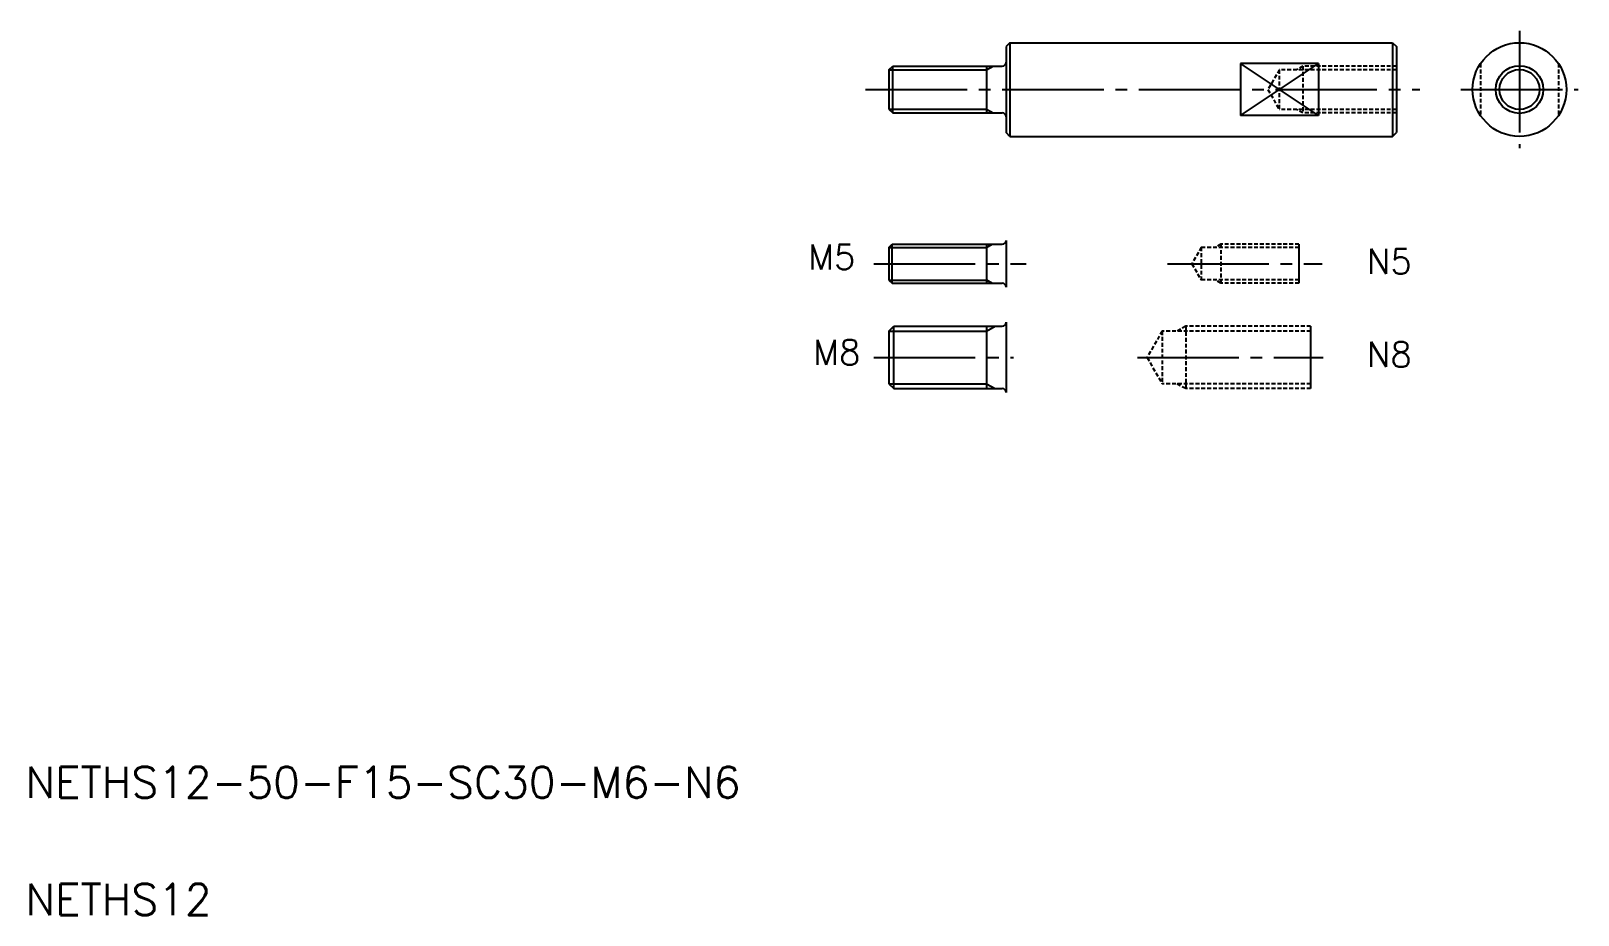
# Model space of a CAD drawing. Extents: x 11 to 209, y 10 to 123.
import ezdxf

# ---------------------------------------------------------------- set-up
doc = ezdxf.new("R2010")
doc.units = 0
doc.linetypes.add('CENTER', pattern=[17.5, 13, -1.5, 1.5, -1.5])
doc.linetypes.add('DASHED', pattern=[0.75, 0.5, -0.25])
doc.layers.get('0').update_dxf_attribs({"linetype": 'CONTINUOUS'})
doc.layers.add('CENTER', color=1, linetype='CENTER')
doc.styles.get("Standard").update_dxf_attribs({"font": 'txt', "bigfont": 'BIGFONT'})

msp = doc.modelspace()

# ---------------------------------------------------------------- linework, layer by layer
at = {"color": 7, "linetype": 'CONTINUOUS'}
for p, q in [((136.07, 121.73), (135.57, 121.23)), ((135.57, 121.23), (135.57, 110.23)), ((136.07, 121.73), (185.07, 121.73)), ((136.07, 121.73), (136.07, 109.73)), ((185.07, 121.73), (185.57, 121.23)), ((185.07, 121.73), (185.07, 109.73)), ((185.57, 121.23), (185.57, 110.23)), ((165.57, 119.05), (165.57, 112.42)), ((175.57, 119.05), (165.57, 119.05)), ((175.57, 119.05), (175.57, 112.42)), ((120.57, 118.25), (121.05, 118.73)), ((120.57, 118.25), (120.57, 113.21)), ((121.05, 118.73), (135.07, 118.73)), ((121.05, 112.73), (121.05, 118.73)), ((133.07, 118.73), (133.07, 112.73)), ((120.57, 113.21), (121.05, 112.73)), ((121.05, 112.73), (135.07, 112.73)), ((175.57, 112.42), (165.57, 112.42)), ((136.07, 109.73), (135.57, 110.23)), ((136.07, 109.73), (185.07, 109.73)), ((185.07, 109.73), (185.57, 110.23)), ((120.57, 95.49), (120.98, 95.91)), ((120.57, 95.49), (120.57, 91.32)), ((120.98, 90.91), (120.98, 95.91)), ((120.98, 95.91), (135.07, 95.91)), ((133.07, 95.92), (133.07, 90.91)), ((135.57, 96.41), (135.57, 90.41)), ((173.07, 95.92), (173.07, 90.92)), ((120.57, 91.32), (120.98, 90.91)), ((120.98, 90.91), (135.07, 90.91)), ((120.57, 84.79), (121.19, 85.42)), ((121.19, 85.42), (135.07, 85.42)), ((121.19, 77.42), (121.19, 85.42)), ((133.07, 85.42), (133.07, 77.42)), ((135.57, 85.92), (135.57, 76.92)), ((174.57, 85.42), (174.57, 77.42)), ((120.57, 84.79), (120.57, 78.04)), ((120.57, 78.04), (121.19, 77.42)), ((121.19, 77.42), (135.07, 77.42))]:
    msp.add_line(p, q, dxfattribs=at)
at = {"color": 3, "linetype": 'CONTINUOUS'}
for p, q in [((165.57, 112.42), (175.57, 119.05)), ((175.57, 112.42), (165.57, 119.05)), ((120.57, 118.25), (133.07, 118.25)), ((133.07, 118.25), (133.9, 118.73)), ((120.57, 113.21), (133.07, 113.21)), ((133.07, 113.21), (133.9, 112.73)), ((120.57, 95.49), (133.07, 95.49)), ((133.07, 95.49), (133.8, 95.92)), ((120.57, 91.32), (133.07, 91.32)), ((133.06, 91.34), (133.8, 90.91)), ((133.07, 84.79), (134.15, 85.42)), ((120.57, 84.79), (133.07, 84.79)), ((120.57, 78.04), (133.07, 78.04)), ((133.07, 78.04), (134.15, 77.42))]:
    msp.add_line(p, q, dxfattribs=at)
at = {"color": 3, "linetype": 'DASHED'}
for p, q in [((196.32, 119.05), (196.32, 112.42)), ((206.32, 119.05), (206.32, 112.42)), ((170.56, 118.25), (169.09, 115.73)), ((185.57, 118.25), (170.56, 118.25)), ((170.56, 118.25), (170.56, 113.19)), ((173.57, 118.73), (172.73, 118.25)), ((173.57, 118.73), (173.57, 112.73)), ((185.57, 118.73), (173.57, 118.73)), ((169.09, 115.73), (170.56, 113.19)), ((185.57, 113.19), (170.56, 113.19)), ((173.57, 112.73), (172.73, 113.19)), ((185.57, 112.73), (173.57, 112.73)), ((160.57, 95.52), (159.35, 93.42)), ((160.57, 95.52), (160.57, 91.32)), ((173.07, 95.51), (160.57, 95.51)), ((163.07, 95.92), (162.35, 95.51)), ((173.07, 95.92), (163.07, 95.92)), ((163.07, 95.92), (163.07, 90.92)), ((159.35, 93.42), (160.57, 91.32)), ((173.07, 91.34), (160.57, 91.34)), ((163.07, 90.92), (162.35, 91.34)), ((173.07, 90.92), (163.07, 90.92)), ((158.57, 85.42), (157.48, 84.79)), ((174.57, 85.42), (158.57, 85.42)), ((158.57, 85.42), (158.57, 77.42)), ((155.57, 84.79), (153.63, 81.43)), ((174.57, 84.79), (155.57, 84.79)), ((155.57, 84.79), (155.57, 78.04)), ((153.63, 81.4), (155.57, 78.04)), ((174.57, 78.04), (155.57, 78.04)), ((158.57, 77.42), (157.48, 78.04)), ((174.57, 77.42), (158.57, 77.42))]:
    msp.add_line(p, q, dxfattribs=at)
for p, q in [((185.57, 118.44), (185.57, 118.44)), ((185.57, 115.73), (185.57, 115.73))]:
    msp.add_line(p, q)
at = {"color": 7, "linetype": 'CONTINUOUS'}
for radius in [6, 2.56]:
    msp.add_circle((201.32, 115.73), radius, dxfattribs=at)
at = {"color": 3, "linetype": 'CONTINUOUS'}
msp.add_circle((201.32, 115.73), 3.05, dxfattribs=at)
at = {"color": 7, "linetype": 'CONTINUOUS'}
for centre, start, end in [((135.07, 119.23), 270, 0), ((135.07, 112.23), 0, 90), ((135.07, 96.41), 270, 0), ((135.07, 90.41), 0, 90), ((135.07, 85.92), 270, 0), ((135.07, 76.92), 0, 90)]:
    msp.add_arc(centre, 0.5, start, end, dxfattribs=at)
at = {"layer": 'CENTER', "color": 1, "linetype": 'CENTER'}
for p, q in [((201.32, 123.23), (201.32, 108.23)), ((117.57, 115.73), (188.57, 115.73)), ((193.82, 115.73), (208.82, 115.73)), ((118.63, 93.42), (138.15, 93.41)), ((156.22, 93.42), (176.07, 93.42)), ((118.63, 81.42), (136.53, 81.42)), ((152.38, 81.42), (176.19, 81.42))]:
    msp.add_line(p, q, dxfattribs=at)

# ---------------------------------------------------------------- texts
at = {"color": 7, "linetype": 'CONTINUOUS'}
for s, height, p in [('M5', 3.2, (110.24, 92.7)), ('N5', 3.2, (181.77, 92.11)), ('M8', 3.2, (110.89, 80.48)), ('N8', 3.2, (181.77, 80.21)), ('NETHS12-50-F15-SC30-M6-N6', 4, (10, 25)), ('NETHS12', 4, (10, 10))]:
    msp.add_text(s, height=height, dxfattribs=at).set_placement(p)

doc.saveas('drawing.dxf')
